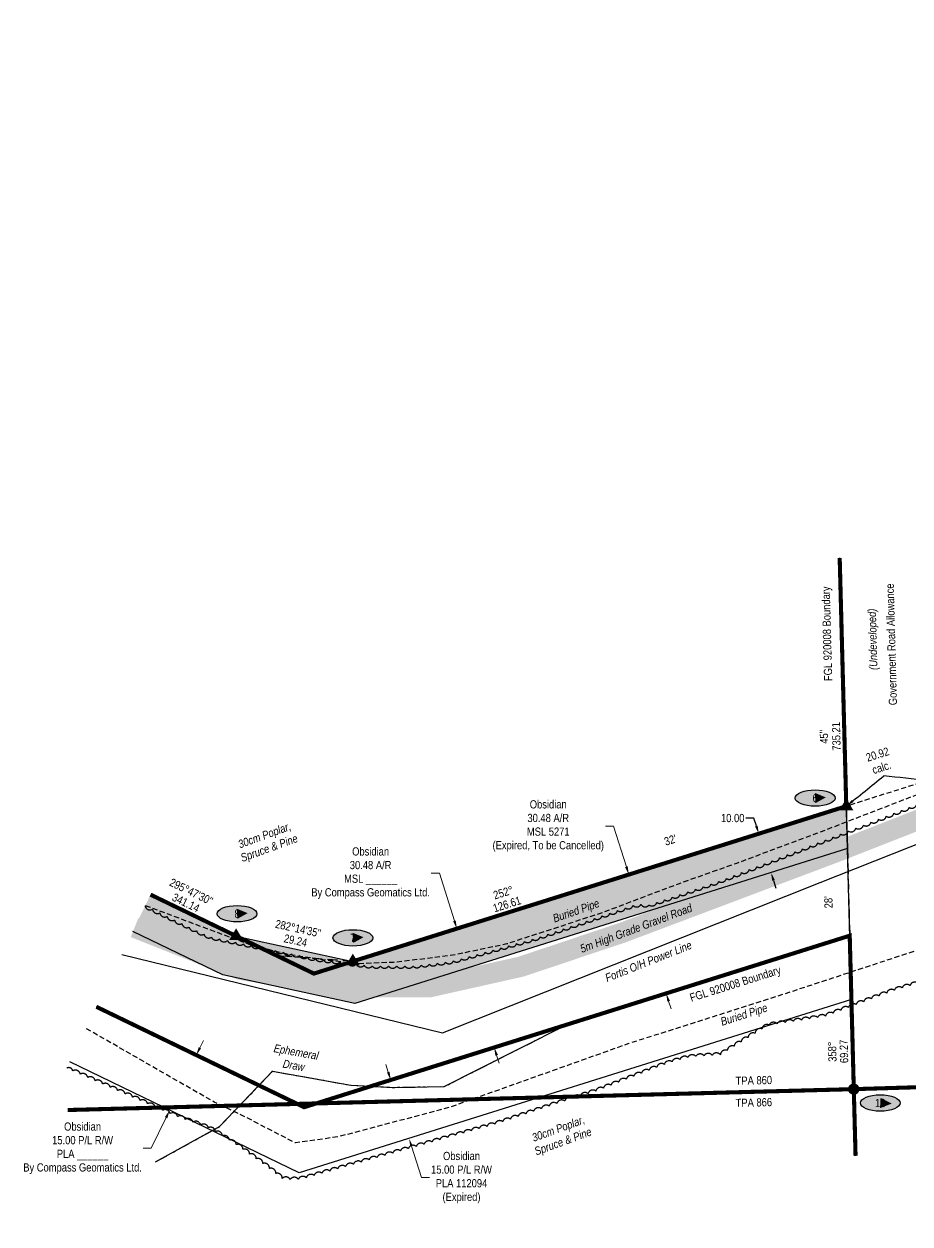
# Model space of a CAD drawing. Extents: x 628185 to 636081, y 5831999 to 5837154.
# Drawn here: x 631287 to 632371, y 5832002 to 5833470 of the extents above; entities that cross this region are included whole.
import ezdxf
from ezdxf.enums import TextEntityAlignment as Align

# ---------------------------------------------------------------- set-up
doc = ezdxf.new("R2010")
doc.units = 0
doc.header["$LTSCALE"] = 5
doc.header["$PDSIZE"] = 0.5
for name, pattern in [('0', [1, 1, 0]), ('CENTERLINEX3', [5, 2.5, -1, 0.5, -1]), ('foc-ACCESSROAD', [3.75, 2.5, -1.25]), ('foc-TOPO-ephemeral', [6.25, 3.125, -0.625, 0.625, -0.625, 0.625, -0.625]), ('foc-TRAV', [1.875, 1.25, -0.625]), ('UG_PIPE', [1.875, 1.25, -0.625])]:
    doc.linetypes.add(name, pattern=pattern)
doc.layers.get('Defpoints').update_dxf_attribs({"color": 9})
doc.layers.add('AS-FMA-T', color=7, linetype='Continuous', true_color=0x00b386)
doc.layers.add('AS-TRAPPER-T', color=7, linetype='Continuous', true_color=0xc26100)
for name, color, linetype in [('AS-PIPE-UG', 44, 'UG_PIPE'), ('AS-PIPE-UG-T', 44, 'Continuous'), ('AS-POWER', 104, 'foc-POWER'), ('AS-POWER-T', 104, 'Continuous'), ('AS-ROADS', 254, 'Continuous'), ('C-RW', 13, 'Continuous'), ('C-WS', 13, 'foc-ACCESSROAD'), ('L-BD', 7, 'Continuous'), ('L-BD1', 253, 'Continuous'), ('L-MON', 1, 'Continuous'), ('L-ROAD-T', 7, 'Continuous'), ('L-SEC', 7, 'Continuous'), ('P-ELEVATION', 7, 'Continuous'), ('P-PROPOSED', 10, 'Continuous'), ('P-PROPOSED-H', 21, 'Continuous'), ('P-STATION', 7, 'Continuous'), ('P-TRAV', 4, 'foc-TRAV'), ('P-TXT', 4, 'Continuous'), ('T-BUSH', 110, '0'), ('T-BUSH-T', 110, 'Continuous'), ('T-DRAW', 143, 'foc-TOPO-ephemeral'), ('T-WATER-T', 170, 'Continuous')]:
    doc.layers.add(name, color=color, linetype=linetype)
doc.layers.add('AS-TRAPPER BOUNDARY', color=7, linetype='CENTERLINEX3', true_color=0xb85c00, transparency=0.6)
for name, color, linetype, lineweight in [('C-AR-T', 13, 'Continuous', 9), ('C-RW-T', 13, 'Continuous', 9), ('T-TEXT', 48, 'Continuous', 18)]:
    doc.layers.add(name, color=color, linetype=linetype, lineweight=lineweight)
doc.styles.add('80', font='ARIALN.TTF', dxfattribs={"height": 10})
doc.styles.add('80CG', font='ARIALN.TTF', dxfattribs={"height": 10})
doc.styles.add('80L', font='ARIALN.TTF', dxfattribs={"height": 10})
doc.styles.add('80LS', font='ARIALNI.TTF', dxfattribs={"height": 10})
doc.styles.add('foc-LtypeFont', font='ARIALN.TTF', dxfattribs={"height": 7.35})
doc.linetypes.add('foc-POWER', pattern='A,6,-1,["P",foc-LtypeFont,S=0.2,R=0,X=-0.625,Y=-0.75],-1.24,4', length=12.24)
doc.linetypes.add('foc-TOPO-flowdirection-NOLINE', pattern='A,0,[">",foc-LtypeFont,S=0.3,R=0,X=0,Y=-0.945],-20,[">",foc-LtypeFont,S=0.3,R=0,X=0,Y=-0.945],0', length=20)
doc.dimstyles.new('Compass 5 000', dxfattribs={"dimscale": 5, "dimtxt": 9, "dimasz": 2, "dimexe": 0.2, "dimexo": 0.0625, "dimgap": 0.5, "dimtad": 0, "dimtih": 1, "dimtoh": 1, "dimzin": 0, "dimdsep": 46, "dimtxsty": '80CG', "dimcen": 0.1, "dimse1": 1, "dimse2": 1, "dimclrd": 256, "dimclrt": 256, "dimaunit": 1, "dimadec": 4, "dimazin": 0, "dimtfac": 0.06, "dimtofl": 0, "dimtmove": 0, "dimatfit": 1, "dimfxl": 0.2, "dimtolj": 1, "dimtzin": 0, "dimlwd": -1, "dimarcsym": 0})

# ---------------------------------------------------------------- blocks, each defined once
blk = doc.blocks.new('*U465')
at = {"layer": 'P-ELEVATION'}
h = blk.add_hatch(color=111, dxfattribs=at)
h.dxf.hatch_style = 1
edge = h.paths.add_edge_path()
edge.add_ellipse((0, 0), major_axis=(-24.4, 0), ratio=0.410256, start_angle=0, end_angle=360)
at = {"layer": 'P-ELEVATION', "color": 7, "flags": 128}
blk.add_lwpolyline([(0, 0, 12.5, 0, 0), (13, 0.8, 0, 0, 0)], format="xyseb", dxfattribs=at)
at = {"layer": 'P-ELEVATION', "color": 7}
blk.add_ellipse((0, 0), major_axis=(-24.4, 0), ratio=0.410256, dxfattribs=at)
at = {"layer": 'P-ELEVATION', "style": '80'}
blk.add_attdef('ELEVATION', text='', height=10, dxfattribs=at).set_placement((0, 0), align=Align.MIDDLE_CENTER)
blk = doc.blocks.new('*U475')
at = {"layer": 'P-ELEVATION'}
h = blk.add_hatch(color=111, dxfattribs=at)
h.dxf.hatch_style = 1
edge = h.paths.add_edge_path()
edge.add_ellipse((0, 0), major_axis=(-24.4, 0), ratio=0.410256, start_angle=0, end_angle=360)
at = {"layer": 'P-ELEVATION', "color": 7, "flags": 128}
blk.add_lwpolyline([(0, 0, 12.5, 0, 0), (14, -0.7, 0, 0, 0)], format="xyseb", dxfattribs=at)
at = {"layer": 'P-ELEVATION', "color": 7}
blk.add_ellipse((0, 0), major_axis=(-24.4, 0), ratio=0.410256, dxfattribs=at)
at = {"layer": 'P-ELEVATION', "style": '80'}
blk.add_attdef('ELEVATION', text='', height=10, dxfattribs=at).set_placement((0, 0), align=Align.MIDDLE_CENTER)
blk = doc.blocks.new('WITFA')
blk.add_hatch(color=255).paths.add_polyline_path([(1.4, 0, 1), (-1.4, 0, 1)])
blk = doc.blocks.new('WITFAA')
blk.add_blockref('WITFA', (0, 0))
blk = doc.blocks.new('WITFB')
at = {"color": 1, "const_width": 1.44}
blk.add_lwpolyline([(-0.36, 0, 1), (0.36, 0, 1)], format="xyb", close=True, dxfattribs=at)
at = {"color": 1}
blk.add_circle((0, 0), 1.2, dxfattribs=at)
blk = doc.blocks.new('WITFBB')
blk.add_blockref('WITFB', (0, 0))
blk = doc.blocks.new('WITFCC')
for name in ['WITFAA', 'WITFBB']:
    blk.add_blockref(name, (0, 0))
blk = doc.blocks.new('WITF')
blk.add_blockref('WITFCC', (0, 0))
blk = doc.blocks.new('*D492')
at = {"layer": 'C-RW-T', "transparency": 16777216}
for p, q in [((631794.9, 5832431.2), (631784.9, 5832431.2)), ((631813.2, 5832372.8), (631794.9, 5832431.2)), ((631864.9, 5832208.4), (631867.9, 5832198.9))]:
    blk.add_line(p, q, dxfattribs=at)
for points in [[(631814.8, 5832373.3), (631811.6, 5832372.3), (631816.2, 5832363.3)], [(631866.5, 5832208.9), (631863.3, 5832207.9), (631861.9, 5832217.9)]]:
    blk.add_solid(points, dxfattribs=at)
at = {"layer": 'Defpoints', "color": 0, "transparency": 16777216}
for p in [(631816.2, 5832363.3), (631825.8, 5832366.3), (631871.5, 5832220.9)]:
    blk.add_point(p, dxfattribs=at)
at = {"layer": 'C-RW-T', "transparency": 16777216, "insert": (631710.7, 5832431.2), "char_height": 10, "attachment_point": 5, "style": '80CG'}
blk.add_mtext('\\A1;Obsidian\\P30.48 A/R\\PMSL ______\\PBy Compass Geomatics Ltd.', dxfattribs=at)
blk = doc.blocks.new('TRIA')
blk.add_hatch(color=255).paths.add_polyline_path([(-0.04, 1.52), (-1.47, -0.87), (1.39, -0.87)])
blk = doc.blocks.new('Hybrid_EC')
at = {"color": 251}
for points in [[(-1.3, -0.74), (0, 1.42), (1.3, -0.74)], [(0.47, -0.26), (0, 0.53), (-0.47, -0.26)]]:
    blk.add_lwpolyline(points, close=True, dxfattribs=at)
at = {"layer": 'Defpoints'}
blk.add_circle((0, 0), 0.05, dxfattribs=at)
at = {"xscale": 1.2, "yscale": 1.2, "zscale": 1.2}
blk.add_blockref('TRIA', (0.05, 0.06), dxfattribs=at)
blk = doc.blocks.new('*D495')
at = {"layer": 'Defpoints', "color": 0, "transparency": 16777216}
for p in [(632185.6, 5832479.4), (632167.4, 5832473.7), (632182.4, 5832426)]:
    blk.add_point(p, dxfattribs=at)
at = {"layer": 'P-TXT', "transparency": 16777216}
for p, q in [((632179.6, 5832498.5), (632169.6, 5832498.5)), ((632182.6, 5832488.9), (632179.6, 5832498.5)), ((632203.6, 5832422.2), (632206.6, 5832412.7))]:
    blk.add_line(p, q, dxfattribs=at)
for points in [[(632184.2, 5832489.4), (632181, 5832488.4), (632185.6, 5832479.4)], [(632205.2, 5832422.7), (632202, 5832421.7), (632200.6, 5832431.8)]]:
    blk.add_solid(points, dxfattribs=at)
at = {"layer": 'P-TXT', "transparency": 16777216, "insert": (632153.7, 5832498.5), "char_height": 10, "attachment_point": 5, "style": '80CG'}
blk.add_mtext('\\A1;10.00', dxfattribs=at)
blk = doc.blocks.new('*D507')
at = {"layer": 'C-RW-T', "transparency": 16777216}
for p, q in [((631501.8, 5832217.6), (631506.2, 5832226.6)), ((631460.5, 5832132.1), (631442.4, 5832094.7)), ((631442.4, 5832094.7), (631432.4, 5832094.7))]:
    blk.add_line(p, q, dxfattribs=at)
for points in [[(631500.3, 5832218.3), (631503.3, 5832216.9), (631497.5, 5832208.6)], [(631459, 5832132.8), (631462, 5832131.3), (631464.8, 5832141.1)]]:
    blk.add_solid(points, dxfattribs=at)
at = {"layer": 'Defpoints', "color": 0, "transparency": 16777216}
for p in [(631497.5, 5832208.5), (631464.8, 5832141.1), (631464.9, 5832141)]:
    blk.add_point(p, dxfattribs=at)
at = {"layer": 'C-RW-T', "transparency": 16777216, "insert": (631358.3, 5832094.7), "char_height": 10, "attachment_point": 5, "style": '80CG'}
blk.add_mtext('\\A1;Obsidian\\P15.00 P/L R/W\\PPLA ______\\PBy Compass Geomatics Ltd.', dxfattribs=at)
blk = doc.blocks.new('*D510')
at = {"layer": 'C-RW-T', "transparency": 16777216}
for p, q in [((631732.3, 5832187.7), (631729.3, 5832197.2)), ((631760.8, 5832097.1), (631772.8, 5832058.7)), ((631772.8, 5832058.7), (631782.8, 5832058.7))]:
    blk.add_line(p, q, dxfattribs=at)
for points in [[(631733.9, 5832188.2), (631730.7, 5832187.2), (631735.3, 5832178.1)], [(631762.3, 5832097.6), (631759.2, 5832096.6), (631757.8, 5832106.6)]]:
    blk.add_solid(points, dxfattribs=at)
at = {"layer": 'Defpoints', "color": 0, "transparency": 16777216}
for p in [(631763.8, 5832187.1), (631786.3, 5832115.6), (631757.8, 5832106.6)]:
    blk.add_point(p, dxfattribs=at)
at = {"layer": 'C-RW-T', "transparency": 16777216, "insert": (631821.9, 5832058.7), "char_height": 10, "attachment_point": 5, "style": '80CG'}
blk.add_mtext('\\A1;Obsidian\\P15.00 P/L R/W\\PPLA 112094\\P(Expired)', dxfattribs=at)
blk = doc.blocks.new('*D511')
at = {"layer": 'C-AR-T', "transparency": 16777216}
for p, q in [((632008, 5832488.8), (631998, 5832488.8)), ((632023.6, 5832439), (632008, 5832488.8)), ((632075.3, 5832274.5), (632078.3, 5832265))]:
    blk.add_line(p, q, dxfattribs=at)
for points in [[(632025.2, 5832439.5), (632022, 5832438.5), (632026.6, 5832429.5)], [(632076.9, 5832275), (632073.7, 5832274), (632072.3, 5832284.1)]]:
    blk.add_solid(points, dxfattribs=at)
at = {"layer": 'Defpoints', "color": 0, "transparency": 16777216}
for p in [(632021, 5832427.7), (632026.6, 5832429.5), (632066.7, 5832282.3)]:
    blk.add_point(p, dxfattribs=at)
at = {"layer": 'C-AR-T', "transparency": 16777216, "insert": (631928, 5832488.8), "char_height": 10, "attachment_point": 5, "style": '80CG'}
blk.add_mtext('\\A1;Obsidian\\P30.48 A/R\\PMSL 5271\\P(Expired, To be Cancelled)', dxfattribs=at)

msp = doc.modelspace()

# ---------------------------------------------------------------- hatches: boundary and pattern name
at = {"layer": 'P-PROPOSED-H'}
h = msp.add_hatch(color=256, dxfattribs=at)
h.dxf.hatch_style = 1
h.paths.add_polyline_path([(631441.417, 5832404.867), (631546.12, 5832354.27), (631688.927, 5832323.282), (632292.646, 5832513.083), (632294.026, 5832461.122), (631691.277, 5832271.626), (631529.718, 5832306.683), (631419.67, 5832359.864)])

# ---------------------------------------------------------------- linework, layer by layer
at = {"layer": 'AS-PIPE-UG', "flags": 128}
for points in [[(633411.117, 5833337.975), (633473.007, 5833351.02), (633493.222, 5833355.13), (633493.177, 5833355.125), (633502.087, 5833353.795), (633506.402, 5833350.165), (633511.192, 5833341.785), (633517.972, 5833311.955), (633527.707, 5833259.4), (633530.387, 5833221.36), (633531.507, 5833214.665), (633529.107, 5833197.35), (633524.362, 5833188.815), (633515.537, 5833177.03), (633492.767, 5833148.81), (633448.257, 5833102.86), (633367.942, 5833050.08), (633320.562, 5833019.62), (633302.307, 5833008.8), (633259.872, 5832985.33), (633220.202, 5832965.115), (633178.867, 5832943.17), (633152.202, 5832918.95), (633141.497, 5832908.365), (633099.512, 5832857.275), (633020.982, 5832762.175), (632866.722, 5832579.035), (632804.167, 5832501.77), (632762.082, 5832472.835), (632734.317, 5832458.705), (632685.647, 5832438.965), (632601.242, 5832410.38), (632462.592, 5832364.095), (632225.892, 5832286.265), (632026.447, 5832222.625), (631806.877, 5832144.49), (631671.532, 5832108.785), (631618.597, 5832101.13), (631551.977, 5832135.665), (631519.107, 5832151.2), (631362.354, 5832241.258)], [(631434.987, 5832391.56), (631566.087, 5832342.755), (631610.207, 5832331.95), (631649.242, 5832325.965), (631694.792, 5832320.765), (631738.637, 5832322.375), (631779.612, 5832327.135), (631814.547, 5832331.78), (631877.362, 5832344.93), (631937.302, 5832364.37), (631994.907, 5832383.325), (632087.332, 5832418.22), (632158.742, 5832443.47), (632260.407, 5832481.425), (632372.057, 5832524.525), (632475.137, 5832562.785), (632536.552, 5832587.06), (632591.332, 5832610.175), (632646.367, 5832639.505), (632685.797, 5832665.76), (632719.372, 5832692.95), (632760.232, 5832730.06), (632790.757, 5832761.515), (632843.237, 5832817.34), (632899.647, 5832877.93), (632937.587, 5832922.89), (632975.012, 5832959.99), (633010.427, 5832992.525), (633037.532, 5833018.785), (633062.157, 5833036.04), (633103.997, 5833066.765), (633147.132, 5833097.465), (633180.887, 5833116.2), (633217.202, 5833135.105), (633257.542, 5833152.905), (633298.897, 5833170.995), (633332.157, 5833186.46), (633358.007, 5833197.985), (633376.552, 5833204.46)]]:
    msp.add_lwpolyline(points, dxfattribs=at)
at = {"layer": 'AS-POWER', "flags": 128}
msp.add_lwpolyline([(631406.129, 5832331.844), (631798.472, 5832235.67), (632260.577, 5832419.595), (632724.977, 5832603.69), (632979.087, 5832831.86), (633232.252, 5833060.675)], dxfattribs=at)
at = {"layer": 'AS-ROADS', "const_width": 25, "flags": 128}
msp.add_lwpolyline([(632582.997, 5832575.585), (632282.902, 5832457.955), (632017.887, 5832358.02), (631894.232, 5832316.675), (631782.217, 5832291.565), (631670.337, 5832292.1), (631550.617, 5832313.345), (631421.915, 5832364.511)], dxfattribs=at)
at = {"layer": 'AS-TRAPPER BOUNDARY', "color": 114, "true_color": 0x008f47, "const_width": 4.998, "flags": 128}
for points in [[(632284.583, 5832816.744), (632292.647, 5832513.033), (631641.269, 5832308.292), (631441.418, 5832404.868)], [(631375.13, 5832267.697), (631629.344, 5832144.849), (632296.853, 5832354.65), (632301.836, 5832166.956), (632304.003, 5832085.367)]]:
    msp.add_lwpolyline(points, dxfattribs=at)
at = {"layer": 'AS-TRAPPER BOUNDARY', "const_width": 4.998, "flags": 128}
msp.add_lwpolyline([(631340.172, 5832141.42), (632301.837, 5832166.955), (633072.403, 5832190.068)], dxfattribs=at)
at = {"layer": 'C-RW'}
msp.add_lwpolyline([(631375.13, 5832267.697), (631629.344, 5832144.849), (632296.853, 5832354.65), (632298.922, 5832276.706), (631623.477, 5832064.415), (631342.508, 5832200.192)], dxfattribs=at)
at = {"layer": 'C-RW', "flags": 128}
for points in [[(631375.13, 5832267.697), (631629.344, 5832144.849), (632276.393, 5832348.215), (632296.853, 5832354.65)], [(632298.887, 5832276.695), (631623.477, 5832064.415), (631342.508, 5832200.192)]]:
    msp.add_lwpolyline(points, dxfattribs=at)
at = {"layer": 'C-WS', "flags": 128}
for points in [[(631441.418, 5832404.868), (631641.266, 5832308.292), (632292.647, 5832513.033), (632296.853, 5832354.65), (631629.344, 5832144.849), (631375.13, 5832267.697)], [(631688.977, 5832323.295), (631596.292, 5832330.12)]]:
    msp.add_lwpolyline(points, dxfattribs=at)
at = {"layer": 'L-SEC'}
for p, q in [((632301.837, 5832166.955), (632284.583, 5832816.744)), ((631340.172, 5832141.42), (632301.837, 5832166.955)), ((632301.837, 5832166.955), (632304.003, 5832085.367))]:
    msp.add_line(p, q, dxfattribs=at)
at = {"layer": 'P-PROPOSED'}
msp.add_lwpolyline([(631441.417, 5832404.867), (631546.12, 5832354.27), (631688.927, 5832323.282), (632292.646, 5832513.083), (632294.026, 5832461.122), (631691.277, 5832271.626), (631529.718, 5832306.683), (631419.67, 5832359.864)], dxfattribs=at)
at = {"layer": 'P-TRAV', "flags": 128}
msp.add_lwpolyline([(632392.398, 5832544.443), (632292.646, 5832513.083)], dxfattribs=at)
at = {"layer": 'T-BUSH', "flags": 128}
for points in [[(631434.819, 5832391.213, 0.52056705), (631443.82, 5832386.864, 0.52056705), (631452.82, 5832382.514, 0.52056705), (631461.821, 5832378.165, 0.52056705), (631470.822, 5832373.815, 0.52056705), (631479.822, 5832369.466, 0.52056705), (631488.823, 5832365.116, 0.52056705), (631497.824, 5832360.767, 0.52056705), (631506.824, 5832356.417, 0.52056705), (631516.063, 5832352.767, 0.52056705), (631525.851, 5832350.735, 0.52056705), (631535.638, 5832348.702, 0.52056705), (631545.426, 5832346.669, 0.52056705), (631555.214, 5832344.636, 0.52056705), (631565, 5832342.599, 0.52056705), (631574.787, 5832340.562, 0.52056705), (631584.574, 5832338.525, 0.52056705), (631594.361, 5832336.488, 0.52056705), (631604.147, 5832334.451, 0.52056705), (631613.934, 5832332.413, 0.52056705), (631623.721, 5832330.376, 0.52056705), (631633.508, 5832328.339, 0.52056705), (631643.298, 5832326.322, 0.52056705), (631653.209, 5832325.015, 0.52056705), (631663.119, 5832323.708, 0.52056705), (631673.03, 5832322.401, 0.52056705), (631682.941, 5832321.093, 0.52056705), (631692.851, 5832319.786, 0.52056705), (631702.762, 5832318.479, 0.52056705), (631712.694, 5832317.494, 0.52056705), (631722.69, 5832317.497, 0.52056705), (631732.687, 5832317.5, 0.52056705), (631742.683, 5832317.503, 0.52056705), (631752.68, 5832317.505, 0.52056705), (631762.677, 5832317.508, 0.52056705), (631772.611, 5832318.558, 0.52056705), (631782.537, 5832319.74, 0.52056705), (631792.464, 5832320.922, 0.52056705), (631802.39, 5832322.104, 0.52056705), (631812.234, 5832323.709, 0.52056705), (631821.873, 5832326.358, 0.52056705), (631831.512, 5832329.007, 0.52056705), (631841.151, 5832331.656, 0.52056705), (631850.79, 5832334.305, 0.52056705), (631860.43, 5832336.954, 0.52056705), (631870.069, 5832339.603, 0.52056705), (631879.708, 5832342.252, 0.52056705), (631889.347, 5832344.901, 0.52056705), (631898.986, 5832347.55, 0.52056705), (631908.625, 5832350.199, 0.52056705), (631918.145, 5832353.237, 0.52056705), (631927.613, 5832356.444, 0.52056705), (631937.081, 5832359.652, 0.52056705), (631946.549, 5832362.859, 0.52056705), (631956.017, 5832366.067, 0.52056705), (631965.485, 5832369.274, 0.52056705), (631974.953, 5832372.482, 0.52056705), (631984.421, 5832375.689, 0.52056705), (631993.889, 5832378.897, 0.52056705), (632003.357, 5832382.104, 0.52056705), (632012.825, 5832385.312, 0.52056705), (632022.293, 5832388.519, 0.52056705), (632031.761, 5832391.727, 0.52056705), (632041.454, 5832392.923, 0.52056705), (632051.365, 5832392.158, 0.52056705), (632060.835, 5832395.359, 0.52056705), (632070.306, 5832398.56, 0.52056705), (632079.776, 5832401.761, 0.52056705), (632089.246, 5832404.962, 0.52056705), (632098.716, 5832408.163, 0.52056705), (632108.186, 5832411.364, 0.52056705), (632117.656, 5832414.565, 0.52056705), (632127.126, 5832417.766, 0.52056705), (632136.597, 5832420.967, 0.52056705), (632145.934, 5832424.533, 0.52056705), (632155.25, 5832428.16, 0.52056705), (632164.565, 5832431.787, 0.52056705), (632173.88, 5832435.414, 0.52056705), (632183.196, 5832439.041, 0.52056705), (632192.511, 5832442.668, 0.52056705), (632201.826, 5832446.295, 0.52056705), (632211.142, 5832449.922, 0.52056705), (632220.457, 5832453.549, 0.52056705), (632229.772, 5832457.176, 0.52056705), (632239.087, 5832460.804, 0.52056705), (632248.403, 5832464.431, 0.52056705), (632257.718, 5832468.058, 0.52056705), (632267.033, 5832471.685, 0.52056705), (632276.349, 5832475.312, 0.52056705), (632285.664, 5832478.939, 0.52056705), (632294.979, 5832482.566, 0.52056705), (632304.295, 5832486.193, 0.52056705), (632313.61, 5832489.82, 0.52056705), (632322.925, 5832493.447, 0.52056705), (632332.241, 5832497.074, 0.52056705), (632341.556, 5832500.701, 0.52056705), (632350.871, 5832504.328, 0.52056705), (632360.187, 5832507.955, 0.52056705), (632369.502, 5832511.582, 0.52056705), (632378.817, 5832515.209, 0.52056705), (632388.133, 5832518.836, 0.52056705), (632397.448, 5832522.463, 0.52056705), (632406.763, 5832526.09, 0.52056705), (632416.079, 5832529.717, 0.52056705), (632425.394, 5832533.345, 0.52056705), (632434.709, 5832536.972, 0.52056705), (632444.025, 5832540.599, 0.52056705), (632453.34, 5832544.226, 0.52056705), (632462.655, 5832547.853, 0.52056705), (632471.971, 5832551.48, 0.52056705), (632481.286, 5832555.107, 0.52056705), (632490.601, 5832558.734, 0.52056705), (632499.916, 5832562.361, 0.52056705), (632509.189, 5832566.081, 0.52056705), (632518.044, 5832570.722, 0.52056705), (632526.898, 5832575.362, 0.52056705), (632535.752, 5832580.002, 0.52056705), (632544.607, 5832584.642, 0.52056705), (632553.461, 5832589.282, 0.52056705), (632562.207, 5832594.12, 0.52056705), (632570.873, 5832599.103, 0.52056705), (632579.539, 5832604.087, 0.52056705), (632588.205, 5832609.07, 0.52056705), (632596.87, 5832614.053, 0.52056705), (632605.536, 5832619.037, 0.52056705), (632614.202, 5832624.02, 0.52056705), (632622.868, 5832629.003, 0.52056705), (632631.534, 5832633.986, 0.52056705), (632640.2, 5832638.97, 0.52056705), (632648.866, 5832643.953, 0.52056705), (632657.531, 5832648.936, 0.52056705), (632666.197, 5832653.92, 0.52056705), (632674.863, 5832658.903, 0.52056705), (632683.133, 5832664.478, 0.52056705), (632691.039, 5832670.596, 0.52056705), (632698.945, 5832676.713, 0.52056705), (632706.851, 5832682.831, 0.52056705), (632714.757, 5832688.949, 0.52056705), (632722.663, 5832695.066, 0.52056705), (632730.569, 5832701.184, 0.52056705), (632738.475, 5832707.302, 0.52056705), (632746.381, 5832713.419, 0.52056705), (632754.287, 5832719.537, 0.52056705), (632762.193, 5832725.654, 0.52056705), (632770.099, 5832731.772, 0.52056705), (632777.177, 5832738.799, 0.52056705), (632784, 5832746.104, 0.52056705), (632790.824, 5832753.41, 0.52056705), (632797.647, 5832760.715, 0.52056705), (632804.471, 5832768.021, 0.52056705), (632811.294, 5832775.326, 0.52056705), (632818.118, 5832782.632, 0.52056705), (632824.941, 5832789.937, 0.52056705), (632831.765, 5832797.243, 0.52056705), (632838.588, 5832804.548, 0.52056705), (632845.412, 5832811.854, 0.52056705), (632852.235, 5832819.159, 0.52056705), (632859.059, 5832826.465, 0.52056705), (632865.882, 5832833.77, 0.52056705), (632872.706, 5832841.076, 0.52056705), (632879.529, 5832848.381, 0.52056705), (632886.353, 5832855.687, 0.52056705), (632893.176, 5832862.992, 0.52056705), (632900, 5832870.298, 0.52056705), (632906.823, 5832877.603, 0.52056705), (632913.647, 5832884.909, 0.52056705), (632920.471, 5832892.214, 0.52056705), (632927.294, 5832899.52, 0.52056705), (632934.118, 5832906.825, 0.52056705), (632940.941, 5832914.131, 0.52056705), (632947.765, 5832921.436, 0.52056705), (632954.588, 5832928.742, 0.52056705), (632961.412, 5832936.047, 0.52056705), (632968.235, 5832943.353, 0.52056705), (632975.059, 5832950.658, 0.52056705), (632981.882, 5832957.964, 0.52056705), (632988.706, 5832965.269, 0.52056705), (632995.529, 5832972.575, 0.52056705), (633002.353, 5832979.88, 0.52056705), (633009.176, 5832987.186, 0.52056705), (633016, 5832994.491, 0.52056705), (633022.823, 5833001.797, 0.52056705), (633026.228, 5833010.874, 0.52056705), (633028.262, 5833020.661, 0.52056705), (633030.296, 5833030.449, 0.52056705), (633032.33, 5833040.236, 0.52056705), (633034.363, 5833050.023, 0.52056705), (633036.397, 5833059.811, 0.52056705), (633038.431, 5833069.598, 0.52056705), (633040.465, 5833079.386, 0.52056705), (633042.499, 5833089.173, 0.52056705), (633044.533, 5833098.961, 0.52056705), (633042.505, 5833108.601, 0.52056705), (633039.767, 5833118.215, 0.52056705), (633037.029, 5833127.829, 0.52056705), (633034.291, 5833137.444, 0.52056705), (633031.553, 5833147.058, 0.52056705), (633028.815, 5833156.672, 0.52056705), (633026.077, 5833166.286, 0.52056705), (633023.339, 5833175.901, 0.52056705), (633023.149, 5833185.847, 0.52056705), (633023.33, 5833195.842, 0.52056705), (633023.512, 5833205.837, 0.52056705), (633023.694, 5833215.832, 0.52056705), (633023.876, 5833225.827, 0.52056705), (633024.057, 5833235.821, 0.52056705), (633024.239, 5833245.816, 0.52056705), (633024.421, 5833255.811, 0.52056705), (633024.603, 5833265.806, 0.52056705), (633024.784, 5833275.801, 0.52056705), (633024.966, 5833285.796, 0.52056705), (633025.148, 5833295.791, 0.52056705), (633025.33, 5833305.786, 0.52056705), (633025.511, 5833315.78, 0.52056705), (633025.068, 5833325.732, 0.52056705), (633023.496, 5833335.604, 0.52056705), (633021.925, 5833345.476, 0.52056705), (633020.353, 5833355.348, 0.52056705), (633018.781, 5833365.221, 0.52056705), (633017.21, 5833375.093, 0.52056705), (633015.638, 5833384.965, 0.52056705), (633014.067, 5833394.837, 0.52056705), (633012.495, 5833404.709, 0.52056705), (633012.655, 5833414.636, 0.52056705), (633013.599, 5833424.588, 0.52056705), (633014.543, 5833434.54, 0.52056705), (633015.488, 5833444.492, 0.52056705), (633016.432, 5833454.444, 0.52056705), (633017.376, 5833464.396, 0.52056705), (633017.884, 5833469.75, 0.52056705)], [(633609.725, 5832902.987, 0.52056705), (633599.736, 5832902.713, 0.52056705), (633589.746, 5832902.356, 0.52056705), (633579.756, 5832901.999, 0.52056705), (633569.766, 5832901.642, 0.52056705), (633559.776, 5832901.285, 0.52056705), (633549.786, 5832900.928, 0.52056705), (633539.795, 5832901.241, 0.52056705), (633529.805, 5832901.593, 0.52056705), (633519.815, 5832901.945, 0.52056705), (633509.824, 5832902.297, 0.52056705), (633499.839, 5832902.331, 0.52056705), (633489.867, 5832901.638, 0.52056705), (633479.894, 5832900.944, 0.52056705), (633469.922, 5832900.251, 0.52056705), (633459.949, 5832899.558, 0.52056705), (633449.977, 5832898.864, 0.52056705), (633440.005, 5832898.171, 0.52056705), (633430.032, 5832897.477, 0.52056705), (633420.057, 5832896.889, 0.52056705), (633410.063, 5832897.118, 0.52056705), (633400.069, 5832897.346, 0.52056705), (633390.075, 5832897.574, 0.52056705), (633380.082, 5832897.803, 0.52056705), (633370.088, 5832898.031, 0.52056705), (633360.094, 5832898.259, 0.52056705), (633350.099, 5832898.098, 0.52056705), (633340.105, 5832897.898, 0.52056705), (633330.11, 5832897.697, 0.52056705), (633320.116, 5832897.497, 0.52056705), (633310.357, 5832895.736, 0.52056705), (633300.749, 5832892.976, 0.52056705), (633291.141, 5832890.217, 0.52056705), (633281.532, 5832887.457, 0.52056705), (633271.924, 5832884.698, 0.52056705), (633263.115, 5832884.712, 0.52056705), (633256.422, 5832892.102, 0.52056705), (633246.426, 5832892.041, 0.52056705), (633236.429, 5832891.98, 0.52056705), (633226.433, 5832891.918, 0.52056705), (633216.436, 5832891.857, 0.52056705), (633206.44, 5832891.796, 0.52056705), (633196.455, 5832892.219, 0.52056705), (633186.473, 5832892.75, 0.52056705), (633176.49, 5832893.28, 0.52056705), (633166.508, 5832893.81, 0.52056705), (633156.525, 5832894.34, 0.52056705), (633148.741, 5832890.548, 0.52056705), (633143.289, 5832882.168, 0.52056705), (633137.838, 5832873.789, 0.52056705), (633132.386, 5832865.41, 0.52056705), (633126.934, 5832857.031, 0.52056705), (633123.079, 5832847.823, 0.52056705), (633119.354, 5832838.546, 0.52056705), (633115.629, 5832829.269, 0.52056705), (633109.926, 5832821.227, 0.52056705), (633103.231, 5832813.804, 0.52056705), (633096.536, 5832806.38, 0.52056705), (633089.841, 5832798.957, 0.52056705), (633083.146, 5832791.533, 0.52056705), (633076.451, 5832784.11, 0.52056705), (633069.344, 5832777.103, 0.52056705), (633061.838, 5832770.501, 0.52056705), (633054.331, 5832763.9, 0.52056705), (633046.824, 5832757.299, 0.52056705), (633041.259, 5832749.036, 0.52056705), (633035.901, 5832740.597, 0.52056705), (633030.542, 5832732.158, 0.52056705), (633025.183, 5832723.719, 0.52056705), (633019.825, 5832715.28, 0.52056705), (633014.466, 5832706.841, 0.52056705), (633008.745, 5832698.68, 0.52056705), (633002.012, 5832691.29, 0.52056705), (632995.28, 5832683.901, 0.52056705), (632988.547, 5832676.511, 0.52056705), (632982.498, 5832668.569, 0.52056705), (632976.691, 5832660.433, 0.52056705), (632970.883, 5832652.297, 0.52056705), (632965.075, 5832644.16, 0.52056705), (632959.267, 5832636.024, 0.52056705), (632953.46, 5832627.888, 0.52056705), (632947.652, 5832619.751, 0.52056705), (632941.844, 5832611.615, 0.52056705), (632936.036, 5832603.478, 0.52056705), (632930.228, 5832595.342, 0.52056705), (632924.421, 5832587.206, 0.52056705), (632918.613, 5832579.069, 0.52056705), (632912.805, 5832570.933, 0.52056705), (632906.997, 5832562.797, 0.52056705), (632901.19, 5832554.66, 0.52056705), (632895.382, 5832546.524, 0.52056705), (632889.574, 5832538.388, 0.52056705), (632883.766, 5832530.251, 0.52056705), (632877.959, 5832522.115, 0.52056705), (632872.134, 5832513.99, 0.52056705), (632866.255, 5832505.905, 0.52056705), (632860.376, 5832497.821, 0.52056705), (632854.496, 5832489.736, 0.52056705), (632848.617, 5832481.651, 0.52056705), (632842.738, 5832473.566, 0.52056705), (632836.859, 5832465.481, 0.52056705), (632828.973, 5832459.357, 0.52056705), (632821.025, 5832453.293, 0.52056705), (632813.078, 5832447.23, 0.52056705), (632805.131, 5832441.166, 0.52056705), (632797.183, 5832435.102, 0.52056705), (632788.429, 5832430.722, 0.52056705), (632778.724, 5832428.324, 0.52056705), (632769.019, 5832425.927, 0.52056705), (632759.314, 5832423.53, 0.52056705), (632749.61, 5832421.133, 0.52056705), (632740.874, 5832416.448, 0.52056705), (632732.399, 5832411.145, 0.52056705), (632724.021, 5832405.695, 0.52056705), (632715.737, 5832400.1, 0.52056705), (632707.452, 5832394.506, 0.52056705), (632698.717, 5832390.264, 0.52056705), (632688.733, 5832389.766, 0.52056705), (632678.749, 5832389.269, 0.52056705), (632668.765, 5832388.771, 0.52056705), (632659.066, 5832386.366, 0.52056705), (632649.375, 5832383.915, 0.52056705), (632639.684, 5832381.463, 0.52056705), (632629.992, 5832379.012, 0.52056705), (632620.476, 5832376.007, 0.52056705), (632611.133, 5832372.452, 0.52056705), (632601.79, 5832368.897, 0.52056705), (632592.447, 5832365.342, 0.52056705), (632583.104, 5832361.787, 0.52056705), (632573.761, 5832358.232, 0.52056705), (632566.092, 5832352.66, 0.52056705), (632560.884, 5832344.128, 0.52056705), (632553.439, 5832337.905, 0.52056705), (632544.744, 5832332.973, 0.52056705), (632536.809, 5832327.043, 0.52056705), (632529.743, 5832319.971, 0.52056705), (632522.677, 5832312.9, 0.52056705), (632514.013, 5832308.719, 0.52056705), (632504.267, 5832306.496, 0.52056705), (632494.521, 5832304.274, 0.52056705), (632484.774, 5832302.051, 0.52056705), (632475.028, 5832299.829, 0.52056705), (632465.282, 5832297.606, 0.52056705), (632455.599, 5832295.125, 0.52056705), (632445.939, 5832292.553, 0.52056705), (632436.328, 5832290.647, 0.52056705), (632427.153, 5832294.616, 0.52056705), (632417.978, 5832298.584, 0.52056705), (632408.803, 5832302.552, 0.52056705), (632399.38, 5832302.306, 0.52056705), (632389.803, 5832299.439, 0.52056705), (632380.226, 5832296.572, 0.52056705), (632370.65, 5832293.706, 0.52056705), (632361.073, 5832290.839, 0.52056705), (632351.496, 5832287.972, 0.52056705), (632342.126, 5832284.493, 0.52056705), (632332.771, 5832280.971, 0.52056705), (632323.415, 5832277.45, 0.52056705), (632314.059, 5832273.929, 0.52056705), (632304.703, 5832270.408, 0.52056705), (632295.347, 5832266.887, 0.52056705), (632285.991, 5832263.365, 0.52056705), (632276.636, 5832259.844, 0.52056705), (632267.28, 5832256.323, 0.52056705), (632257.466, 5832254.547, 0.52056705), (632247.587, 5832253.019, 0.52056705), (632237.708, 5832251.492, 0.52056705), (632227.828, 5832249.965, 0.52056705), (632217.949, 5832248.438, 0.52056705), (632208.07, 5832246.91, 0.52056705), (632198.191, 5832245.383, 0.52056705), (632189.514, 5832240.614, 0.52056705), (632181.027, 5832235.331, 0.52056705), (632172.54, 5832230.049, 0.52056705), (632164.053, 5832224.766, 0.52056705), (632155.566, 5832219.484, 0.52056705), (632147.08, 5832214.202, 0.52056705), (632138.562, 5832209.017, 0.52056705), (632128.586, 5832208.377, 0.52056705), (632118.609, 5832207.738, 0.52056705), (632108.633, 5832207.098, 0.52056705), (632098.759, 5832205.859, 0.52056705), (632089.129, 5832203.177, 0.52056705), (632079.499, 5832200.494, 0.52056705), (632070.043, 5832197.29, 0.52056705), (632060.73, 5832193.656, 0.52056705), (632051.418, 5832190.023, 0.52056705), (632042.105, 5832186.389, 0.52056705), (632032.792, 5832182.756, 0.52056705), (632023.479, 5832179.123, 0.52056705), (632014.166, 5832175.489, 0.52056705), (632004.854, 5832171.856, 0.52056705), (631995.541, 5832168.222, 0.52056705), (631986.213, 5832164.631, 0.52056705), (631976.687, 5832161.601, 0.52056705), (631967.161, 5832158.57, 0.52056705), (631957.635, 5832155.54, 0.52056705), (631948.108, 5832152.509, 0.52056705), (631938.594, 5832149.444, 0.52056705), (631929.116, 5832146.265, 0.52056705), (631919.639, 5832143.085, 0.52056705), (631910.161, 5832139.905, 0.52056705), (631900.684, 5832136.726, 0.52056705), (631891.207, 5832133.546, 0.52056705), (631881.729, 5832130.366, 0.52056705), (631872.252, 5832127.187, 0.52056705), (631862.726, 5832124.166, 0.52056705), (631853.108, 5832121.44, 0.52056705), (631843.49, 5832118.714, 0.52056705), (631833.873, 5832115.988, 0.52056705), (631824.255, 5832113.262, 0.52056705), (631814.637, 5832110.536, 0.52056705), (631805.02, 5832107.809, 0.52056705), (631795.402, 5832105.083, 0.52056705), (631785.784, 5832102.357, 0.52056705), (631776.167, 5832099.631, 0.52056705), (631766.549, 5832096.904, 0.52056705), (631756.934, 5832094.171, 0.52056705), (631747.318, 5832091.438, 0.52056705), (631737.702, 5832088.705, 0.52056705), (631728.086, 5832085.972, 0.52056705), (631718.471, 5832083.239, 0.52056705), (631708.855, 5832080.506, 0.52056705), (631699.239, 5832077.773, 0.52056705), (631689.624, 5832075.04, 0.52056705), (631680.008, 5832072.307, 0.52056705), (631670.392, 5832069.574, 0.52056705), (631660.777, 5832066.841, 0.52056705), (631651.161, 5832064.108, 0.52056705), (631641.545, 5832061.375, 0.52056705), (631631.93, 5832058.642, 0.52056705), (631622.199, 5832056.681, 0.52056705), (631612.204, 5832056.49, 0.52056705), (631602.666, 5832057.663, 0.52056705), (631594.801, 5832063.833, 0.52056705), (631586.936, 5832070.004, 0.52056705), (631578.996, 5832076.073, 0.52056705), (631570.836, 5832081.848, 0.52056705), (631562.676, 5832087.623, 0.52056705), (631554.517, 5832093.398, 0.52056705), (631546.352, 5832099.165, 0.52056705), (631537.879, 5832104.471, 0.52056705), (631529.407, 5832109.776, 0.52056705), (631520.934, 5832115.081, 0.52056705), (631512.167, 5832119.781, 0.52056705), (631502.766, 5832123.179, 0.52056705), (631493.364, 5832126.576, 0.52056705), (631483.963, 5832129.974, 0.52056705), (631474.561, 5832133.371, 0.52056705), (631465.274, 5832137.056, 0.52056705), (631456.123, 5832141.078, 0.52056705), (631446.971, 5832145.1, 0.52056705), (631437.819, 5832149.122, 0.52056705), (631428.668, 5832153.144, 0.52056705), (631419.516, 5832157.166, 0.52056705), (631410.364, 5832161.188, 0.52056705), (631401.213, 5832165.211, 0.52056705), (631392.061, 5832169.233, 0.52056705), (631382.909, 5832173.255, 0.52056705), (631373.758, 5832177.277, 0.52056705), (631364.606, 5832181.299, 0.52056705), (631355.454, 5832185.321, 0.52056705), (631346.303, 5832189.343, 0.52056705), (631338.948, 5832192.576, 0.52056705)]]:
    msp.add_lwpolyline(points, format="xyb", dxfattribs=at)
at = {"layer": 'T-DRAW', "flags": 128}
msp.add_lwpolyline([(631447.537, 5832077.975), (631525.847, 5832121.175), (631590.797, 5832188.87), (631686.362, 5832171.895), (631738.072, 5832169.115), (631800.817, 5832170.085), (631946.322, 5832243.67)], dxfattribs=at)
at = {"layer": 'T-DRAW', "linetype": 'foc-TOPO-flowdirection-NOLINE', "flags": 128}
msp.add_lwpolyline([(631447.537, 5832077.975), (631525.847, 5832121.175), (631590.797, 5832188.87), (631686.362, 5832171.895), (631738.072, 5832169.115), (631800.817, 5832170.085), (631946.322, 5832243.67)], dxfattribs=at)

# ---------------------------------------------------------------- block references
at = {"layer": 'L-MON'}
for name, p, xscale, yscale, zscale in [('Hybrid_EC', (632292.646, 5832513.083), 4.998267050000021, 4.998267050000021, 4.998267050000021), ('Hybrid_EC', (631546.12, 5832354.27), 4.998267050000019, 4.998267050000019, 4.998267050000019), ('Hybrid_EC', (631688.927, 5832323.282), 4.998267050000021, 4.998267050000021, 4.998267050000021), ('WITF', (632301.837, 5832166.955), 4.998267050000027, 4.998267050000027, 4.998267050000027)]:
    msp.add_blockref(name, p, dxfattribs=dict(at, xscale=xscale, yscale=yscale, zscale=zscale))
at = {"layer": 'P-STATION', "xscale": 0.999964169549351, "yscale": 0.999964169549351, "zscale": 0.999964169549351}
for name, p, values in [('*U465', (632254.589, 5832523.016), {'ELEVATION': '6'}), ('*U465', (631547.276, 5832381.452), {'ELEVATION': '8'}), ('*U465', (631689.018, 5832351.981), {'ELEVATION': '7'}), ('*U475', (632334.239, 5832150.022), {'ELEVATION': '13'})]:
    msp.add_blockref(name, p, dxfattribs=at).add_auto_attribs(values)

# ---------------------------------------------------------------- texts
at = {"layer": 'AS-FMA-T', "style": '80L'}
for rotation, p in [(91.520971, (632275.505, 5832666.214)), (17.448899, (632103.112, 5832273.765))]:
    msp.add_text('FGL 920008 Boundary', height=9.99076, rotation=rotation, dxfattribs=at).set_placement(p)
at = {"layer": 'AS-PIPE-UG-T', "char_height": 9.99673, "attachment_point": 1, "style": '80L'}
for insert, rotation in [((631923.059, 5832376.718), 19.473184), ((632128.249, 5832250.872), 17.697127)]:
    msp.add_mtext_dynamic_manual_height_columns('\\pi9.9717;{\\fArial Narrow|b0|i1|c0|p34;Buried Pipe}', width=78.36219, gutter_width=49.984, heights=[0], dxfattribs=dict(at, insert=insert, rotation=rotation))
at = {"layer": 'AS-POWER-T', "insert": (631982.332, 5832301.566), "char_height": 9.99241, "attachment_point": 1, "rotation": 21.624104, "style": '80L'}
msp.add_mtext_dynamic_manual_height_columns('\\pi15.19105;{\\fArial Narrow|b0|i1|c0|p34;Fortis O/H Power Line}', width=142.14576, gutter_width=49.979, heights=[0], dxfattribs=at)
at = {"layer": 'AS-TRAPPER-T', "style": '80L'}
for s, p in [('TPA 860', (632157.441, 5832172.06)), ('TPA 866', (632157.441, 5832145.007))]:
    msp.add_text(s, height=9.9908, rotation=1.520971, dxfattribs=at).set_placement(p)
at = {"layer": 'L-BD', "style": '80L'}
for s, p in [('735.21', (632280.38, 5832598.416)), ("45''", (632265.391, 5832598.018)), ("28'", (632270.766, 5832395.577)), ('358°', (632275.465, 5832212.775)), ('69.27', (632289.705, 5832213.154))]:
    msp.add_text(s, height=9.9966, rotation=91.521, dxfattribs=at).set_placement(p, align=Align.MIDDLE)
at = {"layer": 'L-BD', "insert": (632329.373, 5832581.154), "char_height": 9.9966, "width": 28.15319, "attachment_point": 2, "rotation": 17.452414, "style": '80L'}
msp.add_mtext('20.92\\Pcalc.', dxfattribs=at)
at = {"layer": 'L-BD1', "style": '80L'}
for s, height, rotation, p in [("32'", 9.9965, 17.4524, (632077.426, 5832471.681)), ("295°47'30''", 9.99653, 334.208, (631491.272, 5832408.533)), ('341.14', 9.9965, 334.208, (631484.747, 5832395.032)), ('252°', 9.9965, 17.4524, (631873.025, 5832407.42)), ('126.61', 9.9965, 17.4524, (631877.522, 5832393.115)), ("282°14'35''", 9.99653, 347.757, (631622.038, 5832363.369)), ('29.24', 9.9965, 347.757, (631618.858, 5832348.715))]:
    msp.add_text(s, height=height, rotation=rotation, dxfattribs=at).set_placement(p, align=Align.MIDDLE)
at = {"layer": 'L-ROAD-T', "style": '80L'}
msp.add_text('Government Road Allowance', height=9.9966, rotation=91.520975, dxfattribs=at).set_placement((632347.719, 5832710.988), align=Align.MIDDLE_CENTER)
at = {"layer": 'T-BUSH-T', "char_height": 10, "width": 73.04679, "attachment_point": 2, "rotation": 20, "style": '80LS'}
for insert in [(631579.101, 5832482.282), (631938.612, 5832123.398)]:
    msp.add_mtext('30cm Poplar,\\PSpruce & Pine', dxfattribs=dict(at, insert=insert))
at = {"layer": 'T-TEXT', "style": '80LS'}
msp.add_text('(Undeveloped)', height=9.9966, rotation=91.520975, dxfattribs=at).set_placement((632324.827, 5832717.16), align=Align.MIDDLE_CENTER)
at = {"layer": 'T-TEXT', "insert": (632033.68, 5832368.471), "char_height": 9.9966, "width": 145.78716, "attachment_point": 2, "rotation": 20.661051, "style": '80LS'}
msp.add_mtext('5m High Grade Gravel Road', dxfattribs=at)
at = {"layer": 'T-WATER-T', "insert": (631592.952, 5832222.264), "char_height": 9.98666, "attachment_point": 1, "rotation": 349.927732, "style": '80L'}
msp.add_mtext_dynamic_manual_height_columns('\\pi0.34703,t130.17365;{\\fArial Narrow|b0|i1|c0|p34;Ephemeral \\P\\pi14.59471,t144.42134;Draw}', width=55.94769, gutter_width=50, heights=[0], dxfattribs=at)

# ---------------------------------------------------------------- dimensions: what is measured, and where the dimension line sits
at = {"layer": 'C-AR-T'}
dim = msp.add_linear_dim(base=(632026.637, 5832429.453), p1=(632066.676, 5832282.304), p2=(632020.974, 5832427.673), angle=107.452414, text='Obsidian\\P30.48 A/R\\PMSL 5271\\P(Expired, To be Cancelled)', dimstyle='Compass 5 000', dxfattribs=at)
dim.commit()
dim.dimension.update_dxf_attribs({"geometry": '*D511', "text_midpoint": (631928.039, 5832488.805), "dimtype": 161})
at = {"layer": 'C-RW-T'}
for base, p1, p2, angle, text, picture, middle in [((631816.215, 5832363.281), (631871.451, 5832220.944), (631825.768, 5832366.284), 107.448899, 'Obsidian\\P30.48 A/R\\PMSL ______\\PBy Compass Geomatics Ltd.', '*D492', (631710.676, 5832431.241)), ((631464.84, 5832141.075), (631497.539, 5832208.544), (631464.917, 5832141.038), 244.207964, 'Obsidian\\P15.00 P/L R/W\\PPLA ______\\PBy Compass Geomatics Ltd.', '*D507', (631358.255, 5832094.709)), ((631757.76, 5832106.619), (631763.84, 5832187.121), (631786.321, 5832115.596), 287.447829, 'Obsidian\\P15.00 P/L R/W\\PPLA 112094\\P(Expired)', '*D510', (631821.913, 5832058.679))]:
    dim = msp.add_linear_dim(base=base, p1=p1, p2=p2, angle=angle, text=text, dimstyle='Compass 5 000', dxfattribs=at)
    dim.commit()
    dim.dimension.update_dxf_attribs({"geometry": picture, "text_midpoint": middle, "dimtype": 161})
at = {"layer": 'P-TXT'}
dim = msp.add_linear_dim(base=(632185.634, 5832479.396), p1=(632182.413, 5832426.033), p2=(632167.438, 5832473.677), angle=107.448843, text='10.00', dimstyle='Compass 5 000', dxfattribs=at)
dim.commit()
dim.dimension.update_dxf_attribs({"geometry": '*D495', "text_midpoint": (632153.699, 5832498.476), "dimtype": 161})

# ---------------------------------------------------------------- leaders
at = {"layer": 'L-BD', "path_type": 1}
for points in [[(632292.647, 5832513.033), (632338.555, 5832550.184)], [(632392.416, 5832544.41), (632338.555, 5832550.184)]]:
    msp.add_leader(points, dimstyle='Compass 5 000', override={"dimgap": 0.5, "dimtad": 0}, dxfattribs=at)

doc.saveas('drawing.dxf')
